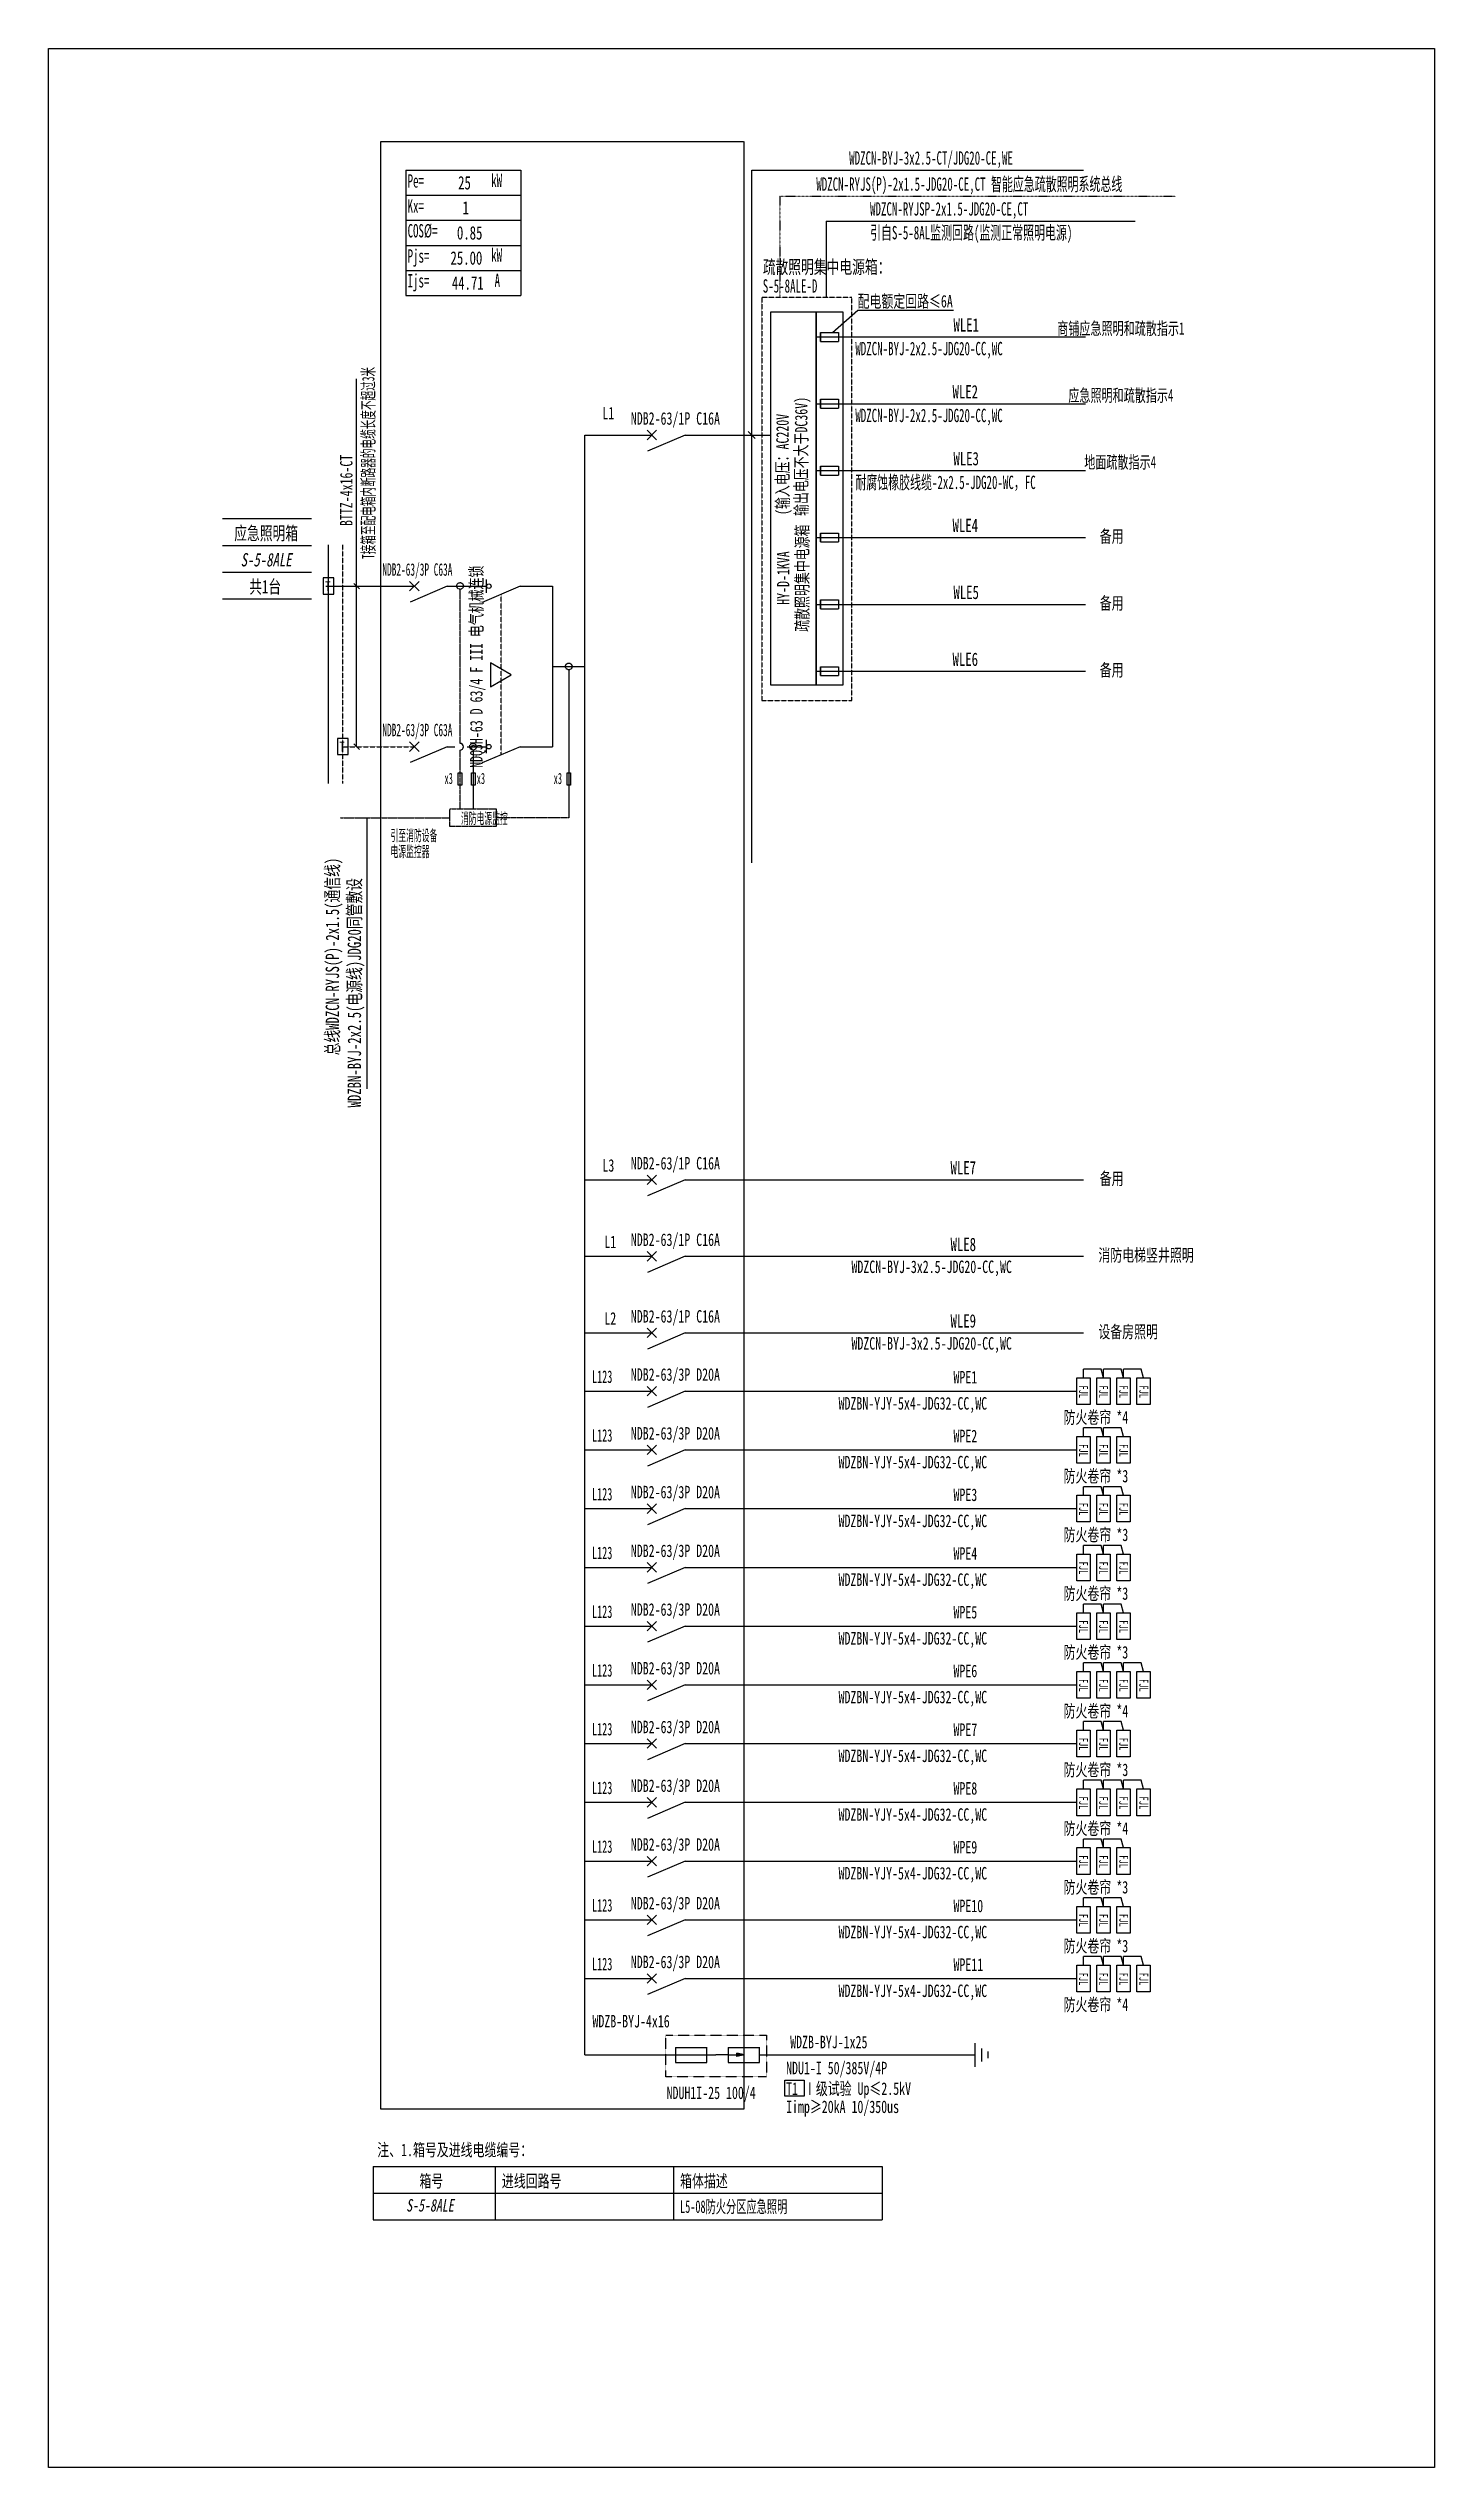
# Model space of a CAD drawing. Extents: x 252001 to 253528, y 295468 to 298133.
import ezdxf
from ezdxf.enums import TextEntityAlignment as Align

# ---------------------------------------------------------------- set-up
doc = ezdxf.new("R2010")
doc.units = 0
doc.header["$MEASUREMENT"] = 0
for name, pattern in [('_点划线L', [1.9, 1.5, -0.17, 0.06, -0.17]), ('_虚线S', [0.25, 0.125, -0.125]), ('DASH', [0.35, 0.25, -0.1]), ('DASHED', [0.75, 0.5, -0.25]), ('DASHED2', [0.375, 0.25, -0.125]), ('DIVIDE', [1.25, 0.5, -0.25, 0, -0.25, 0, -0.25])]:
    doc.linetypes.add(name, pattern=pattern)
for name, color, linetype in [('D_E_Eqpm(强电设备)', 100, 'Continuous'), ('D_E_Eqpm（强电设备）', 100, 'Continuous'), ('D_E_Text(强电文字)', 51, 'Continuous'), ('D_E_Text（强电文字）', 51, 'Continuous'), ('D_E_Wire(强电线缆)', 10, 'Continuous'), ('D_E_Wire（强电线缆）', 10, 'Continuous'), ('D_El_Wire（弱电线缆）', 10, 'Continuous'), ('D_T_TableDim（表格尺寸）', 255, 'Continuous'), ('DQ_Eqpm', 100, 'Continuous'), ('FL04GGFW_E72-配电箱系统图-塔楼部分$0$D_E_Eqpm（强电设备）', 100, 'Continuous'), ('FL09U293_E72-地下室配电箱系统图$0$D_E_Eqpm（强电设备）', 100, 'Continuous'), ('FL09U293_E72-地下室配电箱系统图$0$D_E_Text（强电文字）', 51, 'Continuous'), ('FL09U293_E72-地下室配电箱系统图$0$D_T_TableDim（表格尺寸）', 255, 'Continuous'), ('系统图', 220, 'Continuous')]:
    doc.layers.add(name, color=color, linetype=linetype)
doc.styles.add('FL09U293_E72-地下室配电箱系统图$0$FL04GGFW_E72-配电箱系统图-塔楼部分$0$电气', font='', dxfattribs={"width": 0.7})
doc.styles.add('FL09U293_E72-地下室配电箱系统图$0$FL04GGFW_E72-配电箱系统图-塔楼部分$0$电气箱', font='simhei.ttf', dxfattribs={"width": 0.8, "oblique": 10})
doc.styles.add('FL09U293_E72-地下室配电箱系统图$0$电气', font='', dxfattribs={"width": 0.7})
doc.styles.add('FL09U293_E72-地下室配电箱系统图$0$电气箱', font='simhei.ttf', dxfattribs={"width": 0.8, "oblique": 10})
doc.styles.add('HZ', font='', dxfattribs={"width": 0.7, "height": 400})
doc.styles.add('电气', font='', dxfattribs={"width": 0.7})
doc.styles.get('FL09U293_E72-地下室配电箱系统图$0$FL04GGFW_E72-配电箱系统图-塔楼部分$0$电气').set_extended_font_data('SimSun')
doc.styles.get('FL09U293_E72-地下室配电箱系统图$0$电气').set_extended_font_data('SimSun')
doc.styles.get('HZ').set_extended_font_data('SimSun')
doc.styles.get('电气').set_extended_font_data('SimSun')

msp = doc.modelspace()

# ---------------------------------------------------------------- linework, layer by layer
at = {"linetype": 'DASHED2'}
for p, q in [((252681.4, 295943.9, 0), (252792.3, 295943.9, 0)), ((252681.4, 295898.1, 0), (252681.4, 295943.9, 0)), ((252792.3, 295943.9, 0), (252792.3, 295898.1, 0)), ((252792.3, 295898.1, 0), (252681.4, 295898.1, 0))]:
    msp.add_line(p, q, dxfattribs=at)
at = {"layer": 'D_E_Eqpm(强电设备)'}
for p, q in [((252660.7, 297701.8, 0), (252671.1, 297712.2, 0)), ((252671.1, 297701.8, 0), (252660.7, 297712.2, 0)), ((252702.7, 297707, 0), (252661.1, 297689.2, 0)), ((252399.1, 297535.2, 0), (252409.5, 297545.6, 0)), ((252409.5, 297535.2, 0), (252399.1, 297545.6, 0)), ((252483.8, 297533.1, 0), (252483.8, 297547.8, 0)), ((252399.1, 297358.4, 0), (252409.5, 297368.8, 0)), ((252409.5, 297358.4, 0), (252399.1, 297368.8, 0)), ((252483.8, 297356.3, 0), (252483.8, 297371, 0)), ((252660.7, 296881.2, 0), (252671.1, 296891.6, 0)), ((252671.1, 296881.2, 0), (252660.7, 296891.6, 0)), ((252702.7, 296886.4, 0), (252661.1, 296868.6, 0)), ((252660.7, 296796.9, 0), (252671.1, 296807.3, 0)), ((252671.1, 296796.9, 0), (252660.7, 296807.3, 0)), ((252702.7, 296802.1, 0), (252661.1, 296784.2, 0)), ((252660.7, 296712.5, 0), (252671.1, 296722.9, 0)), ((252671.1, 296712.5, 0), (252660.7, 296722.9, 0)), ((252702.7, 296717.7, 0), (252661.1, 296699.9, 0)), ((252660.7, 296648.3, 0), (252671.1, 296658.8, 0)), ((252671.1, 296648.3, 0), (252660.7, 296658.8, 0)), ((252702.7, 296653.6, 0), (252661.1, 296635.7, 0)), ((252660.7, 296583.6, 0), (252671.1, 296594.1, 0)), ((252671.1, 296583.6, 0), (252660.7, 296594.1, 0)), ((252702.7, 296588.8, 0), (252661.1, 296571, 0)), ((252660.7, 296518.9, 0), (252671.1, 296529.3, 0)), ((252671.1, 296518.9, 0), (252660.7, 296529.3, 0)), ((252702.7, 296524.1, 0), (252661.1, 296506.3, 0)), ((252660.7, 296454.2, 0), (252671.1, 296464.6, 0)), ((252671.1, 296454.2, 0), (252660.7, 296464.6, 0)), ((252702.7, 296459.4, 0), (252661.1, 296441.6, 0)), ((252660.7, 296389.5, 0), (252671.1, 296399.9, 0)), ((252671.1, 296389.5, 0), (252660.7, 296399.9, 0)), ((252702.7, 296394.7, 0), (252661.1, 296376.9, 0)), ((252660.7, 296324.8, 0), (252671.1, 296335.2, 0)), ((252671.1, 296324.8, 0), (252660.7, 296335.2, 0)), ((252702.7, 296330, 0), (252661.1, 296312.2, 0)), ((252660.7, 296260.1, 0), (252671.1, 296270.5, 0)), ((252671.1, 296260.1, 0), (252660.7, 296270.5, 0)), ((252702.7, 296265.3, 0), (252661.1, 296247.4, 0)), ((252660.7, 296195.3, 0), (252671.1, 296205.8, 0)), ((252671.1, 296195.3, 0), (252660.7, 296205.8, 0)), ((252702.7, 296200.6, 0), (252661.1, 296182.7, 0)), ((252660.7, 296130.6, 0), (252671.1, 296141, 0)), ((252671.1, 296130.6, 0), (252660.7, 296141, 0)), ((252702.7, 296135.8, 0), (252661.1, 296118, 0)), ((252660.7, 296065.9, 0), (252671.1, 296076.3, 0)), ((252671.1, 296065.9, 0), (252660.7, 296076.3, 0)), ((252702.7, 296071.1, 0), (252661.1, 296053.3, 0)), ((252660.7, 296001.2, 0), (252671.1, 296011.6, 0)), ((252671.1, 296001.2, 0), (252660.7, 296011.6, 0)), ((252702.7, 296006.4, 0), (252661.1, 295988.6, 0)), ((252692.2, 295930.5, 0), (252726.8, 295930.5, 0)), ((252692.2, 295930.5, 0), (252692.2, 295913.8, 0)), ((252726.7, 295913.8, 0), (252726.7, 295930.5, 0)), ((252750.2, 295930.5, 0), (252784.8, 295930.5, 0)), ((252750.2, 295930.5, 0), (252750.2, 295913.8, 0)), ((252768.1, 295922.2, 0), (252759.5, 295924, 0)), ((252759.5, 295920.4, 0), (252759.5, 295924, 0)), ((252784.7, 295913.8, 0), (252784.7, 295930.5, 0)), ((252692.2, 295913.8, 0), (252726.7, 295913.8, 0)), ((252750.2, 295922.2, 0), (252736.3, 295922.2, 0)), ((252750.2, 295922.2, 0), (252768.1, 295922.2, 0)), ((252750.2, 295913.8, 0), (252784.7, 295913.8, 0)), ((252768.1, 295922.2, 0), (252759.5, 295920.4, 0))]:
    msp.add_line(p, q, dxfattribs=at)
for centre in [(252486.3, 297540.4, 0), (252486.3, 297363.6, 0)]:
    msp.add_circle(centre, 2.51, dxfattribs=at)
msp.add_solid([(252759.5, 295920.4, 0), (252768.1, 295922.2, 0), (252759.5, 295924, 0)], dxfattribs=at)
at = {"layer": 'D_E_Eqpm（强电设备）'}
for p, q in [((252797.1, 297431.4, 0), (252797.1, 297842.6, 0)), ((252797.1, 297842.6, 0), (252847, 297842.6, 0)), ((252847, 297842.6, 0), (252847, 297431.4, 0)), ((252520.7, 297540.4, 0), (252479.1, 297522.6, 0)), ((252511, 297442.8, 0), (252488.3, 297455.9, 0)), ((252488.3, 297455.9, 0), (252488.3, 297429.7, 0)), ((252488.3, 297429.7, 0), (252511, 297442.8, 0)), ((252847, 297431.4, 0), (252797.1, 297431.4, 0)), ((252520.7, 297363.6, 0), (252479.1, 297345.8, 0)), ((253156.3, 296638.8, 0), (253156.3, 296668.3, 0)), ((253156.3, 296668.3, 0), (253171, 296668.3, 0)), ((253171, 296668.3, 0), (253171, 296638.8, 0)), ((253178.4, 296638.8, 0), (253178.4, 296668.3, 0)), ((253178.4, 296668.3, 0), (253193.1, 296668.3, 0)), ((253193.1, 296668.3, 0), (253193.1, 296638.8, 0)), ((253200.5, 296638.8, 0), (253200.5, 296668.3, 0)), ((253200.5, 296668.3, 0), (253215.2, 296668.3, 0)), ((253215.2, 296668.3, 0), (253215.2, 296638.8, 0)), ((253171, 296638.8, 0), (253156.3, 296638.8, 0)), ((253193.1, 296638.8, 0), (253178.4, 296638.8, 0)), ((253215.2, 296638.8, 0), (253200.5, 296638.8, 0)), ((253156.3, 296574.1, 0), (253156.3, 296603.6, 0)), ((253156.3, 296603.6, 0), (253171, 296603.6, 0)), ((253171, 296603.6, 0), (253171, 296574.1, 0)), ((253178.4, 296574.1, 0), (253178.4, 296603.6, 0)), ((253178.4, 296603.6, 0), (253193.1, 296603.6, 0)), ((253193.1, 296603.6, 0), (253193.1, 296574.1, 0)), ((253171, 296574.1, 0), (253156.3, 296574.1, 0)), ((253193.1, 296574.1, 0), (253178.4, 296574.1, 0)), ((253156.3, 296509.4, 0), (253156.3, 296538.9, 0)), ((253156.3, 296538.9, 0), (253171, 296538.9, 0)), ((253171, 296538.9, 0), (253171, 296509.4, 0)), ((253178.4, 296509.4, 0), (253178.4, 296538.9, 0)), ((253178.4, 296538.9, 0), (253193.1, 296538.9, 0)), ((253193.1, 296538.9, 0), (253193.1, 296509.4, 0)), ((253171, 296509.4, 0), (253156.3, 296509.4, 0)), ((253193.1, 296509.4, 0), (253178.4, 296509.4, 0)), ((253156.3, 296444.7, 0), (253156.3, 296474.1, 0)), ((253156.3, 296474.1, 0), (253171, 296474.1, 0)), ((253171, 296474.1, 0), (253171, 296444.7, 0)), ((253178.4, 296444.7, 0), (253178.4, 296474.1, 0)), ((253178.4, 296474.1, 0), (253193.1, 296474.1, 0)), ((253193.1, 296474.1, 0), (253193.1, 296444.7, 0)), ((253171, 296444.7, 0), (253156.3, 296444.7, 0)), ((253193.1, 296444.7, 0), (253178.4, 296444.7, 0)), ((253156.3, 296380, 0), (253156.3, 296409.4, 0)), ((253156.3, 296409.4, 0), (253171, 296409.4, 0)), ((253171, 296409.4, 0), (253171, 296380, 0)), ((253178.4, 296380, 0), (253178.4, 296409.4, 0)), ((253178.4, 296409.4, 0), (253193.1, 296409.4, 0)), ((253193.1, 296409.4, 0), (253193.1, 296380, 0)), ((253171, 296380, 0), (253156.3, 296380, 0)), ((253193.1, 296380, 0), (253178.4, 296380, 0)), ((253156.3, 296315.2, 0), (253156.3, 296344.7, 0)), ((253156.3, 296344.7, 0), (253171, 296344.7, 0)), ((253171, 296344.7, 0), (253171, 296315.2, 0)), ((253178.4, 296315.2, 0), (253178.4, 296344.7, 0)), ((253178.4, 296344.7, 0), (253193.1, 296344.7, 0)), ((253193.1, 296344.7, 0), (253193.1, 296315.2, 0)), ((253200.5, 296315.2, 0), (253200.5, 296344.7, 0)), ((253200.5, 296344.7, 0), (253215.2, 296344.7, 0)), ((253215.2, 296344.7, 0), (253215.2, 296315.2, 0)), ((253171, 296315.2, 0), (253156.3, 296315.2, 0)), ((253193.1, 296315.2, 0), (253178.4, 296315.2, 0)), ((253215.2, 296315.2, 0), (253200.5, 296315.2, 0)), ((253156.3, 296250.5, 0), (253156.3, 296280, 0)), ((253156.3, 296280, 0), (253171, 296280, 0)), ((253171, 296280, 0), (253171, 296250.5, 0)), ((253178.4, 296250.5, 0), (253178.4, 296280, 0)), ((253178.4, 296280, 0), (253193.1, 296280, 0)), ((253193.1, 296280, 0), (253193.1, 296250.5, 0)), ((253171, 296250.5, 0), (253156.3, 296250.5, 0)), ((253193.1, 296250.5, 0), (253178.4, 296250.5, 0)), ((253156.3, 296185.8, 0), (253156.3, 296215.3, 0)), ((253156.3, 296215.3, 0), (253171, 296215.3, 0)), ((253171, 296215.3, 0), (253171, 296185.8, 0)), ((253178.4, 296185.8, 0), (253178.4, 296215.3, 0)), ((253178.4, 296215.3, 0), (253193.1, 296215.3, 0)), ((253193.1, 296215.3, 0), (253193.1, 296185.8, 0)), ((253200.5, 296185.8, 0), (253200.5, 296215.3, 0)), ((253200.5, 296215.3, 0), (253215.2, 296215.3, 0)), ((253215.2, 296215.3, 0), (253215.2, 296185.8, 0)), ((253171, 296185.8, 0), (253156.3, 296185.8, 0)), ((253193.1, 296185.8, 0), (253178.4, 296185.8, 0)), ((253215.2, 296185.8, 0), (253200.5, 296185.8, 0)), ((253156.3, 296121.1, 0), (253156.3, 296150.6, 0)), ((253156.3, 296150.6, 0), (253171, 296150.6, 0)), ((253171, 296150.6, 0), (253171, 296121.1, 0)), ((253178.4, 296121.1, 0), (253178.4, 296150.6, 0)), ((253178.4, 296150.6, 0), (253193.1, 296150.6, 0)), ((253193.1, 296150.6, 0), (253193.1, 296121.1, 0)), ((253171, 296121.1, 0), (253156.3, 296121.1, 0)), ((253193.1, 296121.1, 0), (253178.4, 296121.1, 0)), ((253156.3, 296056.4, 0), (253156.3, 296085.9, 0)), ((253156.3, 296085.9, 0), (253171, 296085.9, 0)), ((253171, 296085.9, 0), (253171, 296056.4, 0)), ((253178.4, 296056.4, 0), (253178.4, 296085.9, 0)), ((253178.4, 296085.9, 0), (253193.1, 296085.9, 0)), ((253193.1, 296085.9, 0), (253193.1, 296056.4, 0)), ((253171, 296056.4, 0), (253156.3, 296056.4, 0)), ((253193.1, 296056.4, 0), (253178.4, 296056.4, 0)), ((253156.3, 295991.7, 0), (253156.3, 296021.1, 0)), ((253156.3, 296021.1, 0), (253171, 296021.1, 0)), ((253171, 296021.1, 0), (253171, 295991.7, 0)), ((253178.4, 295991.7, 0), (253178.4, 296021.1, 0)), ((253178.4, 296021.1, 0), (253193.1, 296021.1, 0)), ((253193.1, 296021.1, 0), (253193.1, 295991.7, 0)), ((253200.5, 295991.7, 0), (253200.5, 296021.1, 0)), ((253200.5, 296021.1, 0), (253215.2, 296021.1, 0)), ((253215.2, 296021.1, 0), (253215.2, 295991.7, 0)), ((253171, 295991.7, 0), (253156.3, 295991.7, 0)), ((253193.1, 295991.7, 0), (253178.4, 295991.7, 0)), ((253215.2, 295991.7, 0), (253200.5, 295991.7, 0))]:
    msp.add_line(p, q, dxfattribs=at)
at = {"layer": 'D_E_Eqpm（强电设备）', "linetype": 'DASH'}
msp.add_line((252499.9, 297354.7, 0), (252499.9, 297531.5, 0), dxfattribs=at)
at = {"layer": 'D_E_Eqpm（强电设备）', "elevation": 0}
for points in [[(253148.9, 296668.3), (253148.9, 296638.8), (253134.2, 296638.8), (253134.2, 296668.3)], [(253148.9, 296603.6), (253148.9, 296574.1), (253134.2, 296574.1), (253134.2, 296603.6)], [(253148.9, 296538.9), (253148.9, 296509.4), (253134.2, 296509.4), (253134.2, 296538.9)], [(253148.9, 296474.1), (253148.9, 296444.7), (253134.2, 296444.7), (253134.2, 296474.1)], [(253148.9, 296409.4), (253148.9, 296380), (253134.2, 296380), (253134.2, 296409.4)], [(253148.9, 296344.7), (253148.9, 296315.2), (253134.2, 296315.2), (253134.2, 296344.7)], [(253148.9, 296280), (253148.9, 296250.5), (253134.2, 296250.5), (253134.2, 296280)], [(253148.9, 296215.3), (253148.9, 296185.8), (253134.2, 296185.8), (253134.2, 296215.3)], [(253148.9, 296150.6), (253148.9, 296121.1), (253134.2, 296121.1), (253134.2, 296150.6)], [(253148.9, 296085.9), (253148.9, 296056.4), (253134.2, 296056.4), (253134.2, 296085.9)], [(253148.9, 296021.1), (253148.9, 295991.7), (253134.2, 295991.7), (253134.2, 296021.1)]]:
    msp.add_lwpolyline(points, close=True, dxfattribs=at)
at = {"layer": 'D_E_Text(强电文字)', "color": 51}
for p, q in [((252340.7, 297363.6, 0), (252340.7, 297768.9, 0)), ((252337.7, 297543.5, 0), (252343.8, 297537.4, 0)), ((252337.7, 297366.7, 0), (252343.8, 297360.6, 0)), ((252351.9, 297285.4, 0), (252351.9, 296986.7, 0))]:
    msp.add_line(p, q, dxfattribs=at)
at = {"layer": 'D_E_Text（强电文字）'}
for p, q in [((252394.9, 297998.8, 0), (252521.5, 297998.8, 0)), ((252394.9, 297998.8, 0), (252394.9, 297860.7, 0)), ((252521.5, 297998.8, 0), (252521.5, 297860.7, 0)), ((252776, 297998.8, 0), (253141.7, 297998.8, 0)), ((252776, 297235.6, 0), (252776, 297998.8, 0)), ((252394.9, 297971.2, 0), (252521.5, 297971.2, 0)), ((252394.9, 297943.6, 0), (252521.5, 297943.6, 0)), ((252394.9, 297915.9, 0), (252521.5, 297915.9, 0)), ((252394.9, 297888.3, 0), (252521.5, 297888.3, 0)), ((252394.9, 297860.7, 0), (252521.5, 297860.7, 0)), ((252865, 297820, 0), (252892.9, 297844.4, 0)), ((252892.9, 297844.4, 0), (252998.4, 297844.4, 0)), ((252772.2, 297710.8, 0), (252779.8, 297703.3, 0)), ((252812.4, 295894.3, 0), (252833.7, 295894.3, 0)), ((252812.4, 295876.7, 0), (252812.4, 295894.3, 0)), ((252833.7, 295876.7, 0), (252812.4, 295876.7, 0)), ((252833.7, 295894.3, 0), (252833.7, 295876.7, 0))]:
    msp.add_line(p, q, dxfattribs=at)
at = {"layer": 'D_E_Wire(强电线缆)'}
for p, q in [((252309.6, 297323.1, 0), (252309.6, 297585.9, 0)), ((252306.8, 297540.4, 0), (252404.3, 297540.4, 0)), ((252440.4, 297540.4, 0), (252483.8, 297540.4, 0)), ((252520.7, 297540.4, 0), (252556.6, 297540.4, 0)), ((252440.4, 297363.6, 0), (252448.7, 297363.6, 0)), ((252462.3, 297363.6, 0), (252483.8, 297363.6, 0)), ((252520.7, 297363.6, 0), (252556.6, 297363.6, 0))]:
    msp.add_line(p, q, dxfattribs=at)
at = {"layer": 'D_E_Wire(强电线缆)', "linetype": 'DASH'}
for p, q in [((252325.3, 297323.1, 0), (252325.3, 297585.9, 0)), ((252325.3, 297363.6, 0), (252404.3, 297363.6, 0))]:
    msp.add_line(p, q, dxfattribs=at)
at = {"layer": 'D_E_Wire（强电线缆）', "color": 10}
for p, q in [((252857.9, 297942.7, 0), (252857.9, 297858.7, 0)), ((252857.9, 297942.7, 0), (253198.4, 297942.7, 0)), ((252847, 297815.1, 0), (253143.8, 297815.1, 0)), ((252847, 297741.4, 0), (253143.8, 297741.4, 0)), ((252847, 297667.8, 0), (253143.8, 297667.8, 0)), ((252847, 297594.1, 0), (253143.8, 297594.1, 0)), ((252847, 297520.4, 0), (253143.8, 297520.4, 0)), ((252847, 297446.8, 0), (253143.8, 297446.8, 0))]:
    msp.add_line(p, q, dxfattribs=at)
at = {"layer": 'D_E_Wire（强电线缆）'}
for p, q in [((252592.2, 295922.2, 0), (252592.2, 297707, 0)), ((252592.2, 297707, 0), (252665.9, 297707, 0)), ((252702.7, 297707, 0), (252797.1, 297707, 0)), ((252556.6, 297540.4, 0), (252556.6, 297363.6, 0)), ((252556.6, 297452, 0), (252592.2, 297452, 0)), ((252574.4, 297448.3, 0), (252574.4, 297285.4, 0)), ((252468.9, 297359.9, 0), (252468.9, 297295.3, 0)), ((252452.7, 297334.7, 0), (252456.6, 297334.7, 0)), ((252452.7, 297321.1, 0), (252452.7, 297334.7, 0)), ((252456.6, 297321.1, 0), (252452.7, 297321.1, 0)), ((252456.6, 297334.7, 0), (252456.6, 297321.1, 0)), ((252467.2, 297334.7, 0), (252471.1, 297334.7, 0)), ((252467.2, 297321.1, 0), (252467.2, 297334.7, 0)), ((252471.1, 297321.1, 0), (252467.2, 297321.1, 0)), ((252471.1, 297334.7, 0), (252471.1, 297321.1, 0)), ((252572.6, 297334.7, 0), (252576.5, 297334.7, 0)), ((252572.6, 297321.1, 0), (252572.6, 297334.7, 0)), ((252576.5, 297321.1, 0), (252572.6, 297321.1, 0)), ((252576.5, 297334.7, 0), (252576.5, 297321.1, 0)), ((252592.2, 296886.4, 0), (252665.9, 296886.4, 0)), ((252702.7, 296886.4, 0), (253141.7, 296886.4, 0)), ((252592.2, 296802.1, 0), (252665.9, 296802.1, 0)), ((252702.7, 296802.1, 0), (253141.7, 296802.1, 0)), ((252592.2, 296717.7, 0), (252665.9, 296717.7, 0)), ((252702.7, 296717.7, 0), (253141.7, 296717.7, 0)), ((253161.1, 296677.8, 0), (253141.5, 296677.8, 0)), ((253141.5, 296668.3, 0), (253141.5, 296677.8, 0)), ((253163.6, 296668.3, 0), (253161.1, 296677.8, 0)), ((253183.2, 296677.8, 0), (253163.6, 296677.8, 0)), ((253163.6, 296668.3, 0), (253163.6, 296677.8, 0)), ((253185.7, 296668.3, 0), (253183.2, 296677.8, 0)), ((253205.3, 296677.8, 0), (253185.7, 296677.8, 0)), ((253185.7, 296668.3, 0), (253185.7, 296677.8, 0)), ((253207.8, 296668.3, 0), (253205.3, 296677.8, 0)), ((252592.2, 296653.6, 0), (252665.9, 296653.6, 0)), ((252702.7, 296653.6, 0), (253134.2, 296653.6, 0)), ((253161.1, 296613.1, 0), (253141.5, 296613.1, 0)), ((253141.5, 296603.6, 0), (253141.5, 296613.1, 0)), ((253163.6, 296603.6, 0), (253161.1, 296613.1, 0)), ((253183.2, 296613.1, 0), (253163.6, 296613.1, 0)), ((253163.6, 296603.6, 0), (253163.6, 296613.1, 0)), ((253185.7, 296603.6, 0), (253183.2, 296613.1, 0)), ((252592.2, 296588.8, 0), (252665.9, 296588.8, 0)), ((252702.7, 296588.8, 0), (253134.2, 296588.8, 0)), ((253161.1, 296548.3, 0), (253141.5, 296548.3, 0)), ((253141.5, 296538.9, 0), (253141.5, 296548.3, 0)), ((253163.6, 296538.9, 0), (253161.1, 296548.3, 0)), ((253183.2, 296548.3, 0), (253163.6, 296548.3, 0)), ((253163.6, 296538.9, 0), (253163.6, 296548.3, 0)), ((253185.7, 296538.9, 0), (253183.2, 296548.3, 0)), ((252592.2, 296524.1, 0), (252665.9, 296524.1, 0)), ((252702.7, 296524.1, 0), (253134.2, 296524.1, 0)), ((253161.1, 296483.6, 0), (253141.5, 296483.6, 0)), ((253141.5, 296474.1, 0), (253141.5, 296483.6, 0)), ((253163.6, 296474.1, 0), (253161.1, 296483.6, 0)), ((253183.2, 296483.6, 0), (253163.6, 296483.6, 0)), ((253163.6, 296474.1, 0), (253163.6, 296483.6, 0)), ((253185.7, 296474.1, 0), (253183.2, 296483.6, 0)), ((252592.2, 296459.4, 0), (252665.9, 296459.4, 0)), ((252702.7, 296459.4, 0), (253134.2, 296459.4, 0)), ((253161.1, 296418.9, 0), (253141.5, 296418.9, 0)), ((253141.5, 296409.4, 0), (253141.5, 296418.9, 0)), ((253163.6, 296409.4, 0), (253161.1, 296418.9, 0)), ((253183.2, 296418.9, 0), (253163.6, 296418.9, 0)), ((253163.6, 296409.4, 0), (253163.6, 296418.9, 0)), ((253185.7, 296409.4, 0), (253183.2, 296418.9, 0)), ((252592.2, 296394.7, 0), (252665.9, 296394.7, 0)), ((252702.7, 296394.7, 0), (253134.2, 296394.7, 0)), ((253161.1, 296354.2, 0), (253141.5, 296354.2, 0)), ((253141.5, 296344.7, 0), (253141.5, 296354.2, 0)), ((253163.6, 296344.7, 0), (253161.1, 296354.2, 0)), ((253183.2, 296354.2, 0), (253163.6, 296354.2, 0)), ((253163.6, 296344.7, 0), (253163.6, 296354.2, 0)), ((253185.7, 296344.7, 0), (253183.2, 296354.2, 0)), ((253205.3, 296354.2, 0), (253185.7, 296354.2, 0)), ((253185.7, 296344.7, 0), (253185.7, 296354.2, 0)), ((253207.8, 296344.7, 0), (253205.3, 296354.2, 0)), ((252592.2, 296330, 0), (252665.9, 296330, 0)), ((252702.7, 296330, 0), (253134.2, 296330, 0)), ((253161.1, 296289.5, 0), (253141.5, 296289.5, 0)), ((253141.5, 296280, 0), (253141.5, 296289.5, 0)), ((253163.6, 296280, 0), (253161.1, 296289.5, 0)), ((253183.2, 296289.5, 0), (253163.6, 296289.5, 0)), ((253163.6, 296280, 0), (253163.6, 296289.5, 0)), ((253185.7, 296280, 0), (253183.2, 296289.5, 0)), ((252592.2, 296265.3, 0), (252665.9, 296265.3, 0)), ((252702.7, 296265.3, 0), (253134.2, 296265.3, 0)), ((253161.1, 296224.8, 0), (253141.5, 296224.8, 0)), ((253141.5, 296215.3, 0), (253141.5, 296224.8, 0)), ((253163.6, 296215.3, 0), (253161.1, 296224.8, 0)), ((253183.2, 296224.8, 0), (253163.6, 296224.8, 0)), ((253163.6, 296215.3, 0), (253163.6, 296224.8, 0)), ((253185.7, 296215.3, 0), (253183.2, 296224.8, 0)), ((253205.3, 296224.8, 0), (253185.7, 296224.8, 0)), ((253185.7, 296215.3, 0), (253185.7, 296224.8, 0)), ((253207.8, 296215.3, 0), (253205.3, 296224.8, 0)), ((252592.2, 296200.6, 0), (252665.9, 296200.6, 0)), ((252702.7, 296200.6, 0), (253134.2, 296200.6, 0)), ((253161.1, 296160.1, 0), (253141.5, 296160.1, 0)), ((253141.5, 296150.6, 0), (253141.5, 296160.1, 0)), ((253163.6, 296150.6, 0), (253161.1, 296160.1, 0)), ((253183.2, 296160.1, 0), (253163.6, 296160.1, 0)), ((253163.6, 296150.6, 0), (253163.6, 296160.1, 0)), ((253185.7, 296150.6, 0), (253183.2, 296160.1, 0)), ((252592.2, 296135.8, 0), (252665.9, 296135.8, 0)), ((252702.7, 296135.8, 0), (253134.2, 296135.8, 0)), ((253161.1, 296095.3, 0), (253141.5, 296095.3, 0)), ((253141.5, 296085.9, 0), (253141.5, 296095.3, 0)), ((253163.6, 296085.9, 0), (253161.1, 296095.3, 0)), ((253183.2, 296095.3, 0), (253163.6, 296095.3, 0)), ((253163.6, 296085.9, 0), (253163.6, 296095.3, 0)), ((253185.7, 296085.9, 0), (253183.2, 296095.3, 0)), ((252592.2, 296071.1, 0), (252665.9, 296071.1, 0)), ((252702.7, 296071.1, 0), (253134.2, 296071.1, 0)), ((253161.1, 296030.6, 0), (253141.5, 296030.6, 0)), ((253141.5, 296021.1, 0), (253141.5, 296030.6, 0)), ((253163.6, 296021.1, 0), (253161.1, 296030.6, 0)), ((253183.2, 296030.6, 0), (253163.6, 296030.6, 0)), ((253163.6, 296021.1, 0), (253163.6, 296030.6, 0)), ((253185.7, 296021.1, 0), (253183.2, 296030.6, 0)), ((253205.3, 296030.6, 0), (253185.7, 296030.6, 0)), ((253185.7, 296021.1, 0), (253185.7, 296030.6, 0)), ((253207.8, 296021.1, 0), (253205.3, 296030.6, 0)), ((252592.2, 296006.4, 0), (252665.9, 296006.4, 0)), ((252702.7, 296006.4, 0), (253134.2, 296006.4, 0)), ((253022.4, 295909.1, 0), (253022.4, 295935.3, 0)), ((253029.6, 295915.1, 0), (253029.6, 295929.4, 0)), ((253036.7, 295918.6, 0), (253036.7, 295925.8, 0)), ((252592.2, 295922.2, 0), (252736.3, 295922.2, 0)), ((252784.7, 295922.2, 0), (253022.4, 295922.2, 0))]:
    msp.add_line(p, q, dxfattribs=at)
at = {"layer": 'D_E_Wire（强电线缆）', "linetype": '_点划线L'}
for p, q in [((252454.6, 297367.3, 0), (252454.6, 297537, 0)), ((252454.6, 297295.3, 0), (252454.6, 297359.9, 0)), ((252443.5, 297295.3, 0), (252494.4, 297295.3, 0)), ((252443.5, 297275.6, 0), (252443.5, 297295.3, 0)), ((252494.4, 297295.3, 0), (252494.4, 297275.6, 0)), ((252574.4, 297285.4, 0), (252494.4, 297285.4, 0)), ((252494.4, 297275.6, 0), (252443.5, 297275.6, 0))]:
    msp.add_line(p, q, dxfattribs=at)
at = {"layer": 'D_E_Wire（强电线缆）', "linetype": '_虚线S'}
msp.add_line((252322.5, 297285.4, 0), (252443.5, 297285.4, 0), dxfattribs=at)
at = {"layer": 'D_E_Wire（强电线缆）', "linetype": '_点划线L'}
for centre in [(252454.6, 297540.7, 0), (252574.4, 297452, 0), (252468.9, 297363.6, 0)]:
    msp.add_circle(centre, 3.68, dxfattribs=at)
at = {"layer": 'D_E_Wire（强电线缆）'}
msp.add_arc((252454.6, 297363.6, 0), 3.68, 270, 90, dxfattribs=at)
at = {"layer": 'D_El_Wire（弱电线缆）', "color": 200, "linetype": 'DIVIDE'}
for q in [(253243.5, 297970, 0), (252806.9, 297858.7, 0)]:
    msp.add_line((252806.9, 297970, 0), q, dxfattribs=at)
at = {"layer": 'D_T_TableDim（表格尺寸）', "linetype": 'DASHED'}
for p, q in [((252367.5, 295862.5, 0), (252367.5, 298030.5, 0)), ((252367.5, 298030.5, 0), (252767.5, 298030.5, 0)), ((252767.5, 298030.5, 0), (252767.5, 295862.5, 0)), ((252767.5, 295862.5, 0), (252367.5, 295862.5, 0))]:
    msp.add_line(p, q, dxfattribs=at)
at = {"layer": 'D_T_TableDim（表格尺寸）', "linetype": 'DASH'}
for p, q in [((252886.3, 297858.7, 0), (252787.3, 297858.7, 0)), ((252787.3, 297858.7, 0), (252787.3, 297414.6, 0)), ((252886.3, 297414.6, 0), (252886.3, 297858.7, 0)), ((252787.3, 297414.6, 0), (252886.3, 297414.6, 0))]:
    msp.add_line(p, q, dxfattribs=at)
at = {"layer": 'DQ_Eqpm'}
for p, q in [((252315.4, 297549.5, 0), (252303.7, 297549.5, 0)), ((252303.7, 297549.5, 0), (252303.7, 297531.8, 0)), ((252303.7, 297531.8, 0), (252315.4, 297531.8, 0)), ((252315.4, 297531.8, 0), (252315.4, 297549.5, 0)), ((252331.2, 297372.6, 0), (252319.4, 297372.6, 0)), ((252319.4, 297372.6, 0), (252319.4, 297355, 0)), ((252331.2, 297355, 0), (252331.2, 297372.6, 0)), ((252319.4, 297355, 0), (252331.2, 297355, 0))]:
    msp.add_line(p, q, dxfattribs=at)
at = {"layer": 'FL04GGFW_E72-配电箱系统图-塔楼部分$0$D_E_Eqpm（强电设备）'}
for p, q in [((252847, 297431.4, 0), (252847, 297842.6, 0)), ((252847, 297842.6, 0), (252876.5, 297842.6, 0)), ((252851.9, 297820, 0), (252871.6, 297820, 0)), ((252851.9, 297820, 0), (252851.9, 297820, 0)), ((252851.9, 297820, 0), (252851.9, 297810.2, 0)), ((252851.9, 297810.2, 0), (252851.9, 297820, 0)), ((252871.6, 297820, 0), (252871.6, 297810.2, 0)), ((252876.5, 297842.6, 0), (252876.5, 297431.4, 0)), ((252851.9, 297810.2, 0), (252871.6, 297810.2, 0)), ((252851.9, 297810.2, 0), (252851.9, 297810.2, 0)), ((252851.9, 297746.4, 0), (252871.6, 297746.4, 0)), ((252851.9, 297746.4, 0), (252851.9, 297746.4, 0)), ((252851.9, 297746.4, 0), (252851.9, 297736.5, 0)), ((252851.9, 297736.5, 0), (252851.9, 297746.4, 0)), ((252851.9, 297736.5, 0), (252871.6, 297736.5, 0)), ((252851.9, 297736.5, 0), (252851.9, 297736.5, 0)), ((252871.6, 297746.4, 0), (252871.6, 297736.5, 0)), ((252851.9, 297672.7, 0), (252871.6, 297672.7, 0)), ((252851.9, 297672.7, 0), (252851.9, 297672.7, 0)), ((252851.9, 297672.7, 0), (252851.9, 297662.9, 0)), ((252851.9, 297662.9, 0), (252851.9, 297672.7, 0)), ((252851.9, 297662.9, 0), (252871.6, 297662.9, 0)), ((252851.9, 297662.9, 0), (252851.9, 297662.9, 0)), ((252871.6, 297672.7, 0), (252871.6, 297662.9, 0)), ((252851.9, 297599, 0), (252871.6, 297599, 0)), ((252851.9, 297599, 0), (252851.9, 297599, 0)), ((252851.9, 297599, 0), (252851.9, 297589.2, 0)), ((252851.9, 297589.2, 0), (252851.9, 297599, 0)), ((252851.9, 297589.2, 0), (252871.6, 297589.2, 0)), ((252851.9, 297589.2, 0), (252851.9, 297589.2, 0)), ((252871.6, 297599, 0), (252871.6, 297589.2, 0)), ((252851.9, 297525.3, 0), (252871.6, 297525.3, 0)), ((252851.9, 297525.3, 0), (252851.9, 297525.3, 0)), ((252851.9, 297525.3, 0), (252851.9, 297515.5, 0)), ((252851.9, 297515.5, 0), (252851.9, 297525.3, 0)), ((252871.6, 297525.3, 0), (252871.6, 297515.5, 0)), ((252851.9, 297515.5, 0), (252871.6, 297515.5, 0)), ((252851.9, 297515.5, 0), (252851.9, 297515.5, 0)), ((252851.9, 297451.7, 0), (252871.6, 297451.7, 0)), ((252851.9, 297451.7, 0), (252851.9, 297451.7, 0)), ((252851.9, 297451.7, 0), (252851.9, 297441.9, 0)), ((252851.9, 297441.9, 0), (252851.9, 297451.7, 0)), ((252871.6, 297451.7, 0), (252871.6, 297441.9, 0)), ((252876.5, 297431.4, 0), (252847, 297431.4, 0)), ((252851.9, 297441.9, 0), (252871.6, 297441.9, 0)), ((252851.9, 297441.9, 0), (252851.9, 297441.9, 0))]:
    msp.add_line(p, q, dxfattribs=at)
at = {"layer": 'FL09U293_E72-地下室配电箱系统图$0$D_E_Eqpm（强电设备）'}
for p, q in [((252440.4, 297540.4, 0), (252399.5, 297522.9, 0)), ((252440.4, 297363.6, 0), (252399.5, 297346.1, 0))]:
    msp.add_line(p, q, dxfattribs=at)
at = {"layer": 'FL09U293_E72-地下室配电箱系统图$0$D_T_TableDim（表格尺寸）'}
for p, q in [((252192.8, 297614.9, 0), (252291.1, 297614.9, 0)), ((252192.8, 297585.4, 0), (252291.1, 297585.4, 0)), ((252192.8, 297555.9, 0), (252291.1, 297555.9, 0)), ((252192.8, 297526.5, 0), (252291.1, 297526.5, 0))]:
    msp.add_line(p, q, dxfattribs=at)
at = {"layer": 'FL09U293_E72-地下室配电箱系统图$0$D_T_TableDim（表格尺寸）', "ltscale": 3.5}
for p, q in [((252358.8, 295799.4, 0), (252919.8, 295799.4, 0)), ((252358.8, 295799.4, 0), (252358.8, 295740.5, 0)), ((252493.3, 295799.4, 0), (252493.3, 295740.5, 0)), ((252690, 295799.4, 0), (252690, 295740.5, 0)), ((252919.8, 295799.4, 0), (252919.8, 295740.5, 0)), ((252358.8, 295769.9, 0), (252919.8, 295769.9, 0)), ((252358.8, 295769.9, 0), (252919.8, 295769.9, 0)), ((252358.8, 295740.5, 0), (252919.8, 295740.5, 0))]:
    msp.add_line(p, q, dxfattribs=at)
at = {"layer": '系统图', "ltscale": 9973.992009}
msp.add_lwpolyline([(252001, 298133), (253528.5, 298133), (253528.5, 295467.5), (252001, 295467.5)], close=True, dxfattribs=at)

# ---------------------------------------------------------------- texts
at = {"layer": 'D_E_Eqpm（强电设备）', "color": 51, "style": '电气', "width": 0.7}
for p in [(253141.6, 296652.9, 0), (253163.7, 296652.9, 0), (253185.8, 296652.9, 0), (253207.9, 296652.9, 0), (253141.6, 296588.2, 0), (253163.7, 296588.2, 0), (253185.8, 296588.2, 0), (253141.6, 296523.5, 0), (253163.7, 296523.5, 0), (253185.8, 296523.5, 0), (253141.6, 296458.8, 0), (253163.7, 296458.8, 0), (253185.8, 296458.8, 0), (253141.6, 296394.1, 0), (253163.7, 296394.1, 0), (253185.8, 296394.1, 0), (253141.6, 296329.4, 0), (253163.7, 296329.4, 0), (253185.8, 296329.4, 0), (253207.9, 296329.4, 0), (253141.6, 296264.6, 0), (253163.7, 296264.6, 0), (253185.8, 296264.6, 0), (253141.6, 296199.9, 0), (253163.7, 296199.9, 0), (253185.8, 296199.9, 0), (253207.9, 296199.9, 0), (253141.6, 296135.2, 0), (253163.7, 296135.2, 0), (253185.8, 296135.2, 0), (253141.6, 296070.5, 0), (253163.7, 296070.5, 0), (253185.8, 296070.5, 0), (253141.6, 296005.8, 0), (253163.7, 296005.8, 0), (253185.8, 296005.8, 0), (253207.9, 296005.8, 0)]:
    msp.add_text('FJL', height=9.82, rotation=270, dxfattribs=at).set_placement(p, align=Align.MIDDLE)
at = {"layer": 'D_E_Text(强电文字)', "color": 51, "style": '电气'}
for s, height, width, p in [('疏散照明集中电源箱：', 14.73, 0.7, (252788.2, 297884.8, 0)), ('L1', 13.75, 0.7, (252611.5, 297724.3, 0)), ('NDB2-63/1P C16A', 13.752, 0.7, (252642.8, 297718.4, 0)), ('备用', 13.75, 0.7, (253159.5, 297588.5, 0)), ('备用', 13.75, 0.7, (253159.5, 297514.9, 0)), ('备用', 13.75, 0.7, (253159.5, 297441.2, 0)), ('NDB2-63/1P C16A', 13.752, 0.7, (252642.8, 296897.8, 0)), ('L3', 13.75, 0.7, (252611.5, 296895.4, 0)), ('备用', 13.75, 0.7, (253159.5, 296880.9, 0)), ('L1', 13.75, 0.7, (252613.6, 296811.1, 0)), ('NDB2-63/1P C16A', 13.752, 0.7, (252642.8, 296813.5, 0)), ('消防电梯竖井照明', 13.75, 0.7, (253158, 296796.5, 0)), ('WDZCN-BYJ-3x2.5-JDG20-CC,WC ', 13.752, 0.7, (252885.9, 296783.7, 0)), ('L2', 13.75, 0.7, (252613.6, 296726.8, 0)), ('NDB2-63/1P C16A', 13.752, 0.7, (252642.8, 296729.1, 0)), ('设备房照明', 13.75, 0.7, (253158, 296712.1, 0)), ('WDZCN-BYJ-3x2.5-JDG20-CC,WC ', 13.752, 0.7, (252885.9, 296699.3, 0)), ('L123', 13.75, 0.6, (252600, 296662.6, 0)), ('NDB2-63/3P D20A', 13.752, 0.7, (252642.8, 296665, 0)), ('WPE1', 13.75, 0.7, (252998.3, 296662, 0)), ('WDZBN-YJY-5x4-JDG32-CC,WC ', 13.752, 0.7, (252871.7, 296633.2, 0)), ('防火卷帘', 13.75, 0.7, (253119.6, 296617.8, 0)), ('*4', 13.75, 0.7, (253177.8, 296617.8, 0)), ('L123', 13.75, 0.6, (252600, 296597.9, 0)), ('NDB2-63/3P D20A', 13.752, 0.7, (252642.8, 296600.2, 0)), ('WPE2', 13.75, 0.7, (252998.3, 296597.3, 0)), ('WDZBN-YJY-5x4-JDG32-CC,WC ', 13.752, 0.7, (252871.7, 296568.5, 0)), ('防火卷帘', 13.75, 0.7, (253119.6, 296553.1, 0)), ('*3', 13.75, 0.7, (253177.8, 296553.1, 0)), ('L123', 13.75, 0.6, (252600, 296533.2, 0)), ('NDB2-63/3P D20A', 13.752, 0.7, (252642.8, 296535.5, 0)), ('WPE3', 13.75, 0.7, (252998.3, 296532.5, 0)), ('WDZBN-YJY-5x4-JDG32-CC,WC ', 13.752, 0.7, (252871.7, 296503.7, 0)), ('NDB2-63/3P D20A', 13.752, 0.7, (252642.8, 296470.8, 0)), ('防火卷帘', 13.75, 0.7, (253119.6, 296488.4, 0)), ('*3', 13.75, 0.7, (253177.8, 296488.4, 0)), ('L123', 13.75, 0.6, (252600, 296468.5, 0)), ('WPE4', 13.75, 0.7, (252998.3, 296467.8, 0)), ('WDZBN-YJY-5x4-JDG32-CC,WC ', 13.752, 0.7, (252871.7, 296439, 0)), ('防火卷帘', 13.75, 0.7, (253119.6, 296423.7, 0)), ('*3', 13.75, 0.7, (253177.8, 296423.7, 0)), ('L123', 13.75, 0.6, (252600, 296403.7, 0)), ('NDB2-63/3P D20A', 13.752, 0.7, (252642.8, 296406.1, 0)), ('WPE5', 13.75, 0.7, (252998.3, 296403.1, 0)), ('WDZBN-YJY-5x4-JDG32-CC,WC ', 13.752, 0.7, (252871.7, 296374.3, 0)), ('L123', 13.75, 0.6, (252600, 296339, 0)), ('NDB2-63/3P D20A', 13.752, 0.7, (252642.8, 296341.4, 0)), ('WPE6', 13.75, 0.7, (252998.3, 296338.4, 0)), ('防火卷帘', 13.75, 0.7, (253119.6, 296359, 0)), ('*3', 13.75, 0.7, (253177.8, 296359, 0)), ('WDZBN-YJY-5x4-JDG32-CC,WC ', 13.752, 0.7, (252871.7, 296309.6, 0)), ('防火卷帘', 13.75, 0.7, (253119.6, 296294.2, 0)), ('*4', 13.75, 0.7, (253177.8, 296294.2, 0)), ('L123', 13.75, 0.6, (252600, 296274.3, 0)), ('NDB2-63/3P D20A', 13.752, 0.7, (252642.8, 296276.7, 0)), ('WPE7', 13.75, 0.7, (252998.3, 296273.7, 0)), ('WDZBN-YJY-5x4-JDG32-CC,WC ', 13.752, 0.7, (252871.7, 296244.9, 0)), ('防火卷帘', 13.75, 0.7, (253119.6, 296229.5, 0)), ('*3', 13.75, 0.7, (253177.8, 296229.5, 0)), ('L123', 13.75, 0.6, (252600, 296209.6, 0)), ('NDB2-63/3P D20A', 13.752, 0.7, (252642.8, 296212, 0)), ('WPE8', 13.75, 0.7, (252998.3, 296209, 0)), ('WDZBN-YJY-5x4-JDG32-CC,WC ', 13.752, 0.7, (252871.7, 296180.2, 0)), ('防火卷帘', 13.75, 0.7, (253119.6, 296164.8, 0)), ('*4', 13.75, 0.7, (253177.8, 296164.8, 0)), ('L123', 13.75, 0.6, (252600, 296144.9, 0)), ('NDB2-63/3P D20A', 13.752, 0.7, (252642.8, 296147.2, 0)), ('WPE9', 13.75, 0.7, (252998.3, 296144.2, 0)), ('WDZBN-YJY-5x4-JDG32-CC,WC ', 13.752, 0.7, (252871.7, 296115.5, 0)), ('防火卷帘', 13.75, 0.7, (253119.6, 296100.1, 0)), ('*3', 13.75, 0.7, (253177.8, 296100.1, 0)), ('L123', 13.75, 0.6, (252600, 296080.2, 0)), ('NDB2-63/3P D20A', 13.752, 0.7, (252642.8, 296082.5, 0)), ('WPE10', 13.75, 0.7, (252998.3, 296079.5, 0)), ('WDZBN-YJY-5x4-JDG32-CC,WC ', 13.752, 0.7, (252871.7, 296050.7, 0)), ('NDB2-63/3P D20A', 13.752, 0.7, (252642.8, 296017.8, 0)), ('防火卷帘', 13.75, 0.7, (253119.6, 296035.4, 0)), ('*3', 13.75, 0.7, (253177.8, 296035.4, 0)), ('L123', 13.75, 0.6, (252600, 296015.5, 0)), ('WPE11', 13.75, 0.7, (252998.3, 296014.8, 0)), ('WDZBN-YJY-5x4-JDG32-CC,WC ', 13.752, 0.7, (252871.7, 295986, 0)), ('防火卷帘', 13.75, 0.7, (253119.6, 295970.7, 0)), ('*4', 13.75, 0.7, (253177.8, 295970.7, 0))]:
    msp.add_text(s, height=height, dxfattribs=dict(at, width=width)).set_placement(p)
at = {"layer": 'D_E_Text(强电文字)', "color": 51, "style": '电气', "width": 0.65}
for s, height, p in [('商铺应急照明和疏散指示1', 13.752, (253182.8, 297824.7, 0)), ('应急照明和疏散指示4', 13.75, (253182.8, 297751, 0)), ('地面疏散指示4', 13.75, (253182, 297677.4, 0))]:
    msp.add_text(s, height=height, dxfattribs=at).set_placement(p, align=Align.MIDDLE)
at = {"layer": 'D_E_Text(强电文字)', "color": 51, "style": '电气'}
for s, width, p in [('T接箱至配电箱内断路器的电缆长度不超过3米', 0.55, (252360.3, 297570.5, 0)), ('BTTZ-4x16-CT', 0.7, (252336.1, 297606.7, 0))]:
    msp.add_text(s, height=13.752, rotation=90, dxfattribs=dict(at, width=width)).set_placement(p)
at = {"layer": 'D_E_Text(强电文字)', "style": 'FL09U293_E72-地下室配电箱系统图$0$FL04GGFW_E72-配电箱系统图-塔楼部分$0$电气', "width": 0.7}
for s, p in [('应急照明箱', (252241, 297599.1, 0)), ('共1台', (252239.9, 297540.2, 0))]:
    msp.add_text(s, height=14.73, dxfattribs=at).set_placement(p, align=Align.MIDDLE)
at = {"layer": 'D_E_Text(强电文字)', "style": 'FL09U293_E72-地下室配电箱系统图$0$FL04GGFW_E72-配电箱系统图-塔楼部分$0$电气箱', "oblique": 10, "width": 0.7}
msp.add_text('S-5-8ALE', height=14.73, dxfattribs=at).set_placement((252241, 297569.6, 0), align=Align.MIDDLE)
at = {"layer": 'D_E_Text(强电文字)', "style": '电气', "width": 0.7}
for s, p in [('WDZB-BYJ-4x16', (252600.5, 295952.5, 0)), ('WDZB-BYJ-1x25', (252818.4, 295929.5, 0)), ('T1 Ⅰ级试验 Up≤2.5kV ', (252813.9, 295878.2, 0)), ('Iimp≥20kA 10/350us', (252813.9, 295858.2, 0))]:
    msp.add_text(s, height=13.752, dxfattribs=at).set_placement(p)
at = {"layer": 'D_E_Text(强电文字)', "color": 51, "true_color": 0xffff7f, "style": '电气', "width": 0.7}
msp.add_text('NDU1-I 50/385V/4P', height=13.752, dxfattribs=at).set_placement((252813.9, 295900.9, 0))
at = {"layer": 'D_E_Text（强电文字）', "style": '电气'}
for s, height, width, p in [('WDZCN-BYJ-3x2.5-CT/JDG20-CE,WE', 14.734, 0.6, (252883.4, 298004.9, 0)), ('25', 14.73, 0.7, (252452.5, 297977.6, 0)), ('1', 14.7, 0.7, (252457.4, 297950, 0)), (' 0.85', 14.73, 0.7, (252444.2, 297922.4, 0)), ('WLE1', 14.73, 0.7, (252998.3, 297821, 0)), ('WDZCN-BYJ-2x2.5-JDG20-CC,WC', 14.734, 0.6, (252890.2, 297794.9, 0)), ('WLE2', 14.73, 0.7, (252997.3, 297747.3, 0)), ('WDZCN-BYJ-2x2.5-JDG20-CC,WC', 14.734, 0.6, (252890.2, 297721.2, 0)), ('WLE3', 14.73, 0.7, (252998.3, 297673.6, 0)), ('耐腐蚀橡胶线缆-2x2.5-JDG20-WC，FC', 14.734, 0.6, (252890.2, 297647.5, 0)), ('WLE4', 14.73, 0.7, (252997.3, 297600, 0)), ('WLE5', 14.73, 0.7, (252998.3, 297526.3, 0)), ('WLE6', 14.73, 0.7, (252997.3, 297452.6, 0)), ('WLE7', 14.73, 0.7, (252995.1, 296892.3, 0)), ('WLE8', 14.73, 0.7, (252995.1, 296807.9, 0)), ('WLE9', 14.73, 0.7, (252995.1, 296723.6, 0))]:
    msp.add_text(s, height=height, dxfattribs=dict(at, width=width)).set_placement(p)
at = {"layer": 'D_E_Text（强电文字）', "linetype": 'Continuous', "style": '电气', "width": 0.6}
for s, height, p in [('Pe=', 14.73, (252396.8, 297979.6, 0)), ('kW', 14.73, (252488.9, 297980.1, 0)), ('Kx=', 14.73, (252396.8, 297951.9, 0)), ('COS%%C=', 14.73, (252396.8, 297924.7, 0)), ('Pjs=', 14.73, (252396.8, 297896.9, 0)), ('kW', 14.73, (252488.9, 297897.9, 0)), ('Ijs=', 14.73, (252396.8, 297869.6, 0)), ('A', 14.7, (252492.7, 297870.2, 0))]:
    msp.add_text(s, height=height, dxfattribs=at).set_placement(p)
at = {"layer": 'D_E_Text（强电文字）', "color": 51, "style": '电气', "width": 0.6}
for s, height, p in [('WDZCN-RYJS(P)-2x1.5-JDG20-CE,CT 智能应急疏散照明系统总线', 14.734, (252847.2, 297976.1, 0)), ('WDZCN-RYJSP-2x1.5-JDG20-CE,CT', 14.734, (252906.4, 297948.8, 0)), ('引自S-5-8AL监测回路(监测正常照明电源)', 14.734, (252906.4, 297922.6, 0)), ('S-5-8ALE-D', 14.73, (252788.2, 297863.9, 0))]:
    msp.add_text(s, height=height, dxfattribs=at).set_placement(p)
at = {"layer": 'D_E_Text（强电文字）', "color": 6, "style": '电气', "width": 0.7}
for s, p in [('25.00', (252444.1, 297894.7, 0)), ('44.71', (252445.6, 297867.1, 0))]:
    msp.add_text(s, height=14.73, dxfattribs=at).set_placement(p)
at = {"layer": 'D_E_Text（强电文字）', "style": '电气'}
for s, height, width, p in [('配电额定回路≤6A', 13.75, 0.7, (252945.1, 297854.7, 0)), ('NDB2-63/3P C63A', 13.752, 0.55, (252407.6, 297557.7, 0)), ('NDB2-63/3P C63A', 13.752, 0.55, (252407.6, 297380.9, 0))]:
    msp.add_text(s, height=height, dxfattribs=dict(at, width=width)).set_placement(p, align=Align.MIDDLE)
at = {"layer": 'D_E_Text（强电文字）', "color": 51, "style": '电气', "width": 0.7}
for s, height, p in [('输出电压不大于DC36V)', 13.752, (252831.3, 297683.4, 0)), ('(输入电压：AC220V', 13.752, (252810.7, 297674.6, 0)), ('疏散照明集中电源箱', 13.75, (252831.3, 297549.3, 0)), ('HY-D-1KVA', 13.75, (252810.7, 297549.4, 0))]:
    msp.add_text(s, height=height, rotation=90, dxfattribs=at).set_placement(p, align=Align.MIDDLE)
at = {"layer": 'D_E_Text（强电文字）', "style": '电气', "width": 0.7}
msp.add_text('NDQ3H-63 D 63/4 F III 电气机械连锁', height=13.752, rotation=90, dxfattribs=at).set_placement((252473.2, 297451.7, 0), align=Align.MIDDLE)
for s, p in [('总线WDZCN-RYJS(P)-2x1.5(通信线)', (252321.3, 297023.5, 0)), ('WDZBN-BYJ-2x2.5(电源线)JDG20同管敷设', (252345.5, 296966.1, 0))]:
    msp.add_text(s, height=14.734, rotation=90, dxfattribs=at).set_placement(p)
at = {"layer": 'D_E_Text（强电文字）', "color": 51, "true_color": 0xffff7f, "style": '电气', "width": 0.7}
msp.add_text('NDUH1I-25 100/4', height=13.752, dxfattribs=at).set_placement((252682.2, 295873.6, 0))
at = {"layer": 'D_E_Wire（强电线缆）', "color": 51, "linetype": 'Continuous', "style": 'HZ', "width": 0.5}
for s, p in [('x3', (252437.5, 297322.5, 0)), ('x3', (252473, 297322.5, 0)), ('x3', (252557.8, 297322.5, 0)), ('消防电源监控', (252455.6, 297278.5, 0)), ('引至消防设备', (252378, 297259.7, 0)), ('电源监控器', (252378, 297242.1, 0))]:
    msp.add_text(s, height=12.28, dxfattribs=at).set_placement(p)
at = {"layer": 'DQ_Eqpm', "color": 51, "style": '电气', "width": 0.8}
for p in [(252306, 297535.1, 0), (252321.7, 297358.3, 0)]:
    msp.add_text('T', height=10.8, dxfattribs=at).set_placement(p)
at = {"layer": 'FL09U293_E72-地下室配电箱系统图$0$D_E_Text（强电文字）', "style": 'FL09U293_E72-地下室配电箱系统图$0$电气'}
for s, height, width, p in [('注、1.箱号及进线电缆编号：', 13.752, 0.7, (252363.4, 295810.7, 0)), ('箱号', 13.75, 0.7, (252409.9, 295776.4, 0)), ('进线回路号', 13.75, 0.7, (252500.7, 295776.4, 0)), ('箱体描述', 13.75, 0.7, (252697.1, 295776.4, 0)), ('L5-08防火分区应急照明', 13.752, 0.6, (252697.1, 295748.2, 0))]:
    msp.add_text(s, height=height, dxfattribs=dict(at, width=width)).set_placement(p)
at = {"layer": 'FL09U293_E72-地下室配电箱系统图$0$D_E_Text（强电文字）', "style": 'FL09U293_E72-地下室配电箱系统图$0$电气箱', "oblique": 10, "width": 0.7}
msp.add_text('S-5-8ALE', height=13.75, dxfattribs=at).set_placement((252421.5, 295756.5, 0), align=Align.MIDDLE)

doc.saveas('drawing.dxf')
